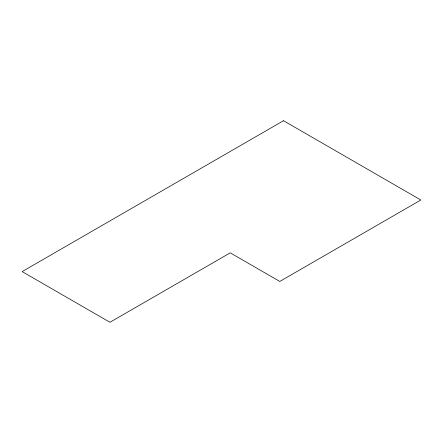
<?xml version="1.0" encoding="UTF-8"?>
<svg xmlns="http://www.w3.org/2000/svg" width="443" height="443" viewBox="0 0 443 443"><rect width="100%" height="100%" fill="white"/><g stroke="black" fill="none" stroke-linecap="round" stroke-linejoin="round"><path stroke-width="0.66" d="M283.503 120.712L22.15 271.598L109.953 322.288L230.233 252.842L279.782 281.449L420.85 200.009L283.503 120.712"/></g></svg>
